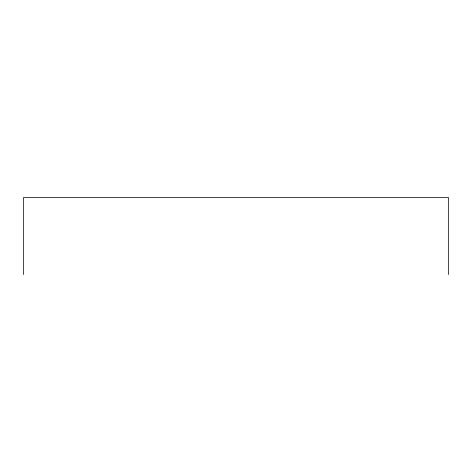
<?xml version="1.0" encoding="UTF-8"?>
<svg xmlns="http://www.w3.org/2000/svg" width="472" height="472" viewBox="0 0 472 472"><rect width="100%" height="100%" fill="white"/><g stroke="black" fill="none" stroke-linecap="round" stroke-linejoin="round"><path stroke-width="0.71" d="M448.4 274.574L448.4 197.426L23.6 197.426L23.6 274.574"/></g></svg>
